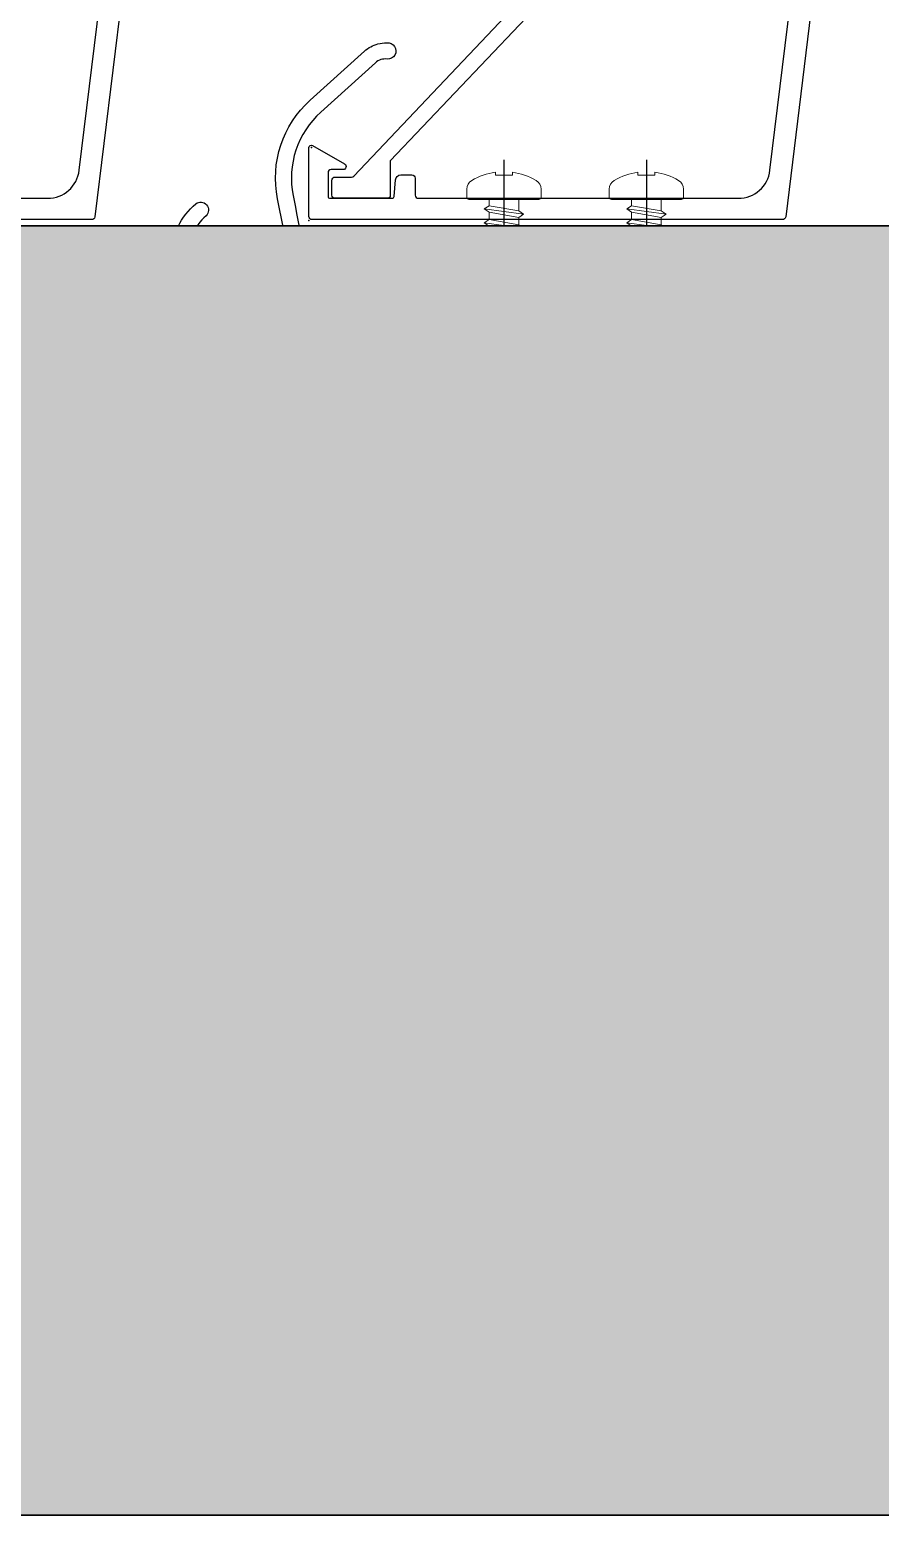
# Model space of a CAD drawing. Header units: millimetres. Extents: x 3774 to 718460, y -768339 to 192544.
# Drawn here: x 347200.4 to 347280.4, y -721553.4 to -721413.6 of the extents above; entities that cross this region are included whole.
import ezdxf

# ---------------------------------------------------------------- set-up
doc = ezdxf.new("R2010")
doc.units = ezdxf.units.MM
doc.set_wipeout_variables(frame=1)
for name, pattern in [('CENTER', [50.800000000000004, 31.75, -6.35, 6.35, -6.35]), ('HIDDEN', [0.375, 0.25, -0.125]), ('XKITLINE00', [0])]:
    doc.linetypes.add(name, pattern=pattern)
for name, color, linetype in [('010 - ASPG_ACCESSORIES_HATCH_', 7, 'Continuous'), ('010 - ASPG_ACCESSORIES_MAIN_COLOR_1', 7, 'Continuous'), ('010 - ASPG_ACCESSORIES_SUB_COLOR_1', 7, 'Continuous'), ('010 - ASPG_ACCESSORIES_SUB_COLOR_2', 7, 'Continuous'), ('010 - ASPG_ACCESSORIES_SYMBOL_', 7, 'Continuous'), ('010 - ASPG_EXTR_DEF_SUB', 7, 'Continuous'), ('010 - ASPG_EXTR_MAIN_COLOR_2', 7, 'Continuous'), ('010 - ASPG_FASTERN_DEF_SUB', 7, 'Continuous'), ('010 - ASPG_FASTERN_MAIN_COLOR_1', 7, 'Continuous'), ('010 - ASPG_FASTERN_SUB_COLOR_2', 7, 'Continuous'), ('010 - ASPG_FASTERN_SUB_COLOR_3', 7, 'Continuous'), ('010 - ASPG_FLASHING_MAIN_COLOR_2', 7, 'Continuous'), ('010 - ASPG_FLASHING_MAIN_COLOR_4', 7, 'Continuous'), ('010 - ASPG_FLASHING_WIPEOUT_', 7, 'Continuous'), ('010 - ASPG_FRAMING_MAIN_COLOR_2', 7, 'Continuous'), ('010 - ASPG_FRAMING_SUB_COLOR_2', 7, 'Continuous'), ('010 - ASPG_FRAMING_WIPEOUT_', 7, 'Continuous'), ('BOLT & SCREW', 7, 'Continuous'), ('Center Line', 7, 'CENTER')]:
    doc.layers.add(name, color=color, linetype=linetype)
for name, color, linetype, lineweight in [('12-GRID', 7, 'CENTER', 13), ('Part', 7, 'Continuous', 0), ('SCREW', 7, 'Continuous', 5)]:
    doc.layers.add(name, color=color, linetype=linetype, lineweight=lineweight)

# ---------------------------------------------------------------- blocks, each defined once
blk = doc.blocks.new('*A2953177')
at = {"layer": 'Part', "color": 7, "linetype": 'XKITLINE00', "lineweight": 0}
blk.add_line((1755.453556, -61.615997), (1743.120007, -61.616001), dxfattribs=at)
blk = doc.blocks.new('W-1-PP19-SE-ENT3_20260407-084553_PP19_ENT3_LOPL')
at = {"color": 7, "lineweight": 0, "xscale": 125, "yscale": 125, "zscale": 125}
blk.add_blockref('*A2953177', (-226234.9999999997, 11475.00000000093), dxfattribs=at)
blk = doc.blocks.new('PZG35-9D5')
at = {"layer": 'Center Line', "color": 7}
blk.add_line((1.4210854715202e-14, 3.733653355866409), (1.4210854715202e-14, -10.53404386090006), dxfattribs=at)
at = {"layer": 'SCREW', "color": 7}
for p, q in [((-1.399999999999963, 2.842170943040401e-14), (-1.399999999999963, -1.090192378864657)), ((1.399999999999991, 0), (1.399999999999991, -0.5901923788647139)), ((-1.850000000000009, -1.399999999999977), (1.850000000000037, -0.8999999999999773)), ((-1.850000000000009, -1.399999999999977), (-1.399999999999963, -1.090192378864685)), ((-1.399999999999963, -1.090192378864685), (1.399999999999991, -0.5901923788646855)), ((-1.399999999999963, -1.709807621135297), (1.399999999999991, -1.209807621135297)), ((1.850000000000037, -0.8999999999999773), (1.399999999999991, -0.5901923788646855)), ((1.850000000000037, -0.8999999999999773), (1.399999999999991, -1.209807621135297)), ((1.399999999999991, -1.209807621135269), (1.399999999999991, -1.890192378864725)), ((-1.850000000000009, -1.399999999999977), (-1.399999999999963, -1.709807621135297)), ((-1.850000000000009, -2.699999999999989), (1.850000000000037, -2.199999999999989)), ((-1.850000000000009, -2.699999999999989), (-1.399999999999963, -2.390192378864697)), ((-1.850000000000009, -2.699999999999989), (-1.399999999999963, -3.009807621135309)), ((-1.399999999999963, -1.709807621135269), (-1.399999999999963, -2.390192378864697)), ((-1.399999999999963, -2.390192378864697), (1.399999999999991, -1.890192378864697)), ((-1.399999999999963, -3.009807621135309), (1.399999999999991, -2.509807621135309)), ((1.850000000000037, -2.199999999999989), (1.399999999999991, -1.890192378864697)), ((1.850000000000037, -2.199999999999989), (1.399999999999991, -2.509807621135309)), ((1.399999999999991, -2.50980762113528), (1.399999999999991, -3.190192378864708)), ((-1.850000000000009, -4), (-1.399999999999963, -3.690192378864708)), ((-1.850000000000009, -4), (-0.9911470940920566, -3.883938796498938)), ((-1.850000000000009, -4), (-1.399999999999963, -4.30980762113532)), ((-1.399999999999963, -3.009807621135309), (-1.399999999999963, -3.690192378864708)), ((-1.399999999999963, -3.690192378864708), (-0.8446989986695002, -3.591031485769975)), ((0.5619885887190463, -3.339837273736322), (1.399999999999991, -3.190192378864708)), ((0.7141825614195483, -3.653488843051434), (1.850000000000037, -3.5)), ((0.7141825614195483, -3.932275020881832), (1.399999999999991, -3.80980762113532)), ((1.850000000000037, -3.5), (1.399999999999991, -3.190192378864708)), ((1.850000000000037, -3.5), (1.399999999999991, -3.80980762113532)), ((1.399999999999991, -3.809807621135349), (1.399999999999991, -4.490192378864691)), ((-1.399999999999963, -4.30980762113532), (-1.184865735341859, -4.271390788160659)), ((-1.399999999999963, -4.309807621135349), (-1.399999999999963, -8.099999999999966)), ((0.7141825614195483, -4.612659778611231), (1.399999999999991, -4.49019237886472)), ((0.7141825614195483, -4.953488843051389), (1.850000000000037, -4.800000000000011)), ((0.7141825614195483, -5.232275020881843), (1.399999999999991, -5.109807621135332)), ((1.850000000000037, -4.800000000000011), (1.399999999999991, -4.49019237886472)), ((1.850000000000037, -4.800000000000011), (1.399999999999991, -5.109807621135332)), ((1.399999999999991, -5.109807621135332), (1.399999999999991, -8.099999999999966)), ((1.4210854715202e-14, -9.5), (-1.399999999999963, -8.099999999999966)), ((1.4210854715202e-14, -9.5), (1.399999999999991, -8.099999999999966))]:
    blk.add_line(p, q, dxfattribs=at)
blk.add_lwpolyline([(1.4210854715202e-14, -9.5), (0.7141825614195483, -5.232275020881843), (0.7141825614195483, -3.600899293750615, 0.4176573264866609), (0.4106596181599826, -3.300919979679151, 0.1081021898226624), (-0.8446989986694433, -3.591031485769975), (-1.399999999999991, -4.701675652739141)], format="xyb", dxfattribs=at)
blk = doc.blocks.new('*U8304')
at = {"layer": 'SCREW', "color": 7}
blk.add_lwpolyline([(3.026373332565058, 1.780836269555209, 0.09905967801670053), (0.7999999999999687, 2.546427498927414), (0.7999999999999687, 2.274284095813357), (-0.800000000000054, 2.274284095813357), (-0.800000000000054, 2.546427498927414, 0.09905967801670058), (-3.026373332565143, 1.780836269555209, 0.2665876613401604), (-3.500000000000043, 0.9556546004010897), (-3.500000000000043, 0.1999999999999886, 0.4142135623730938), (-3.300000000000054, 0), (3.299999999999997, 0, 0.4142135623731049), (3.499999999999986, 0.1999999999999886), (3.499999999999957, 0.9556546004010897, 0.2665876613401604)], format="xyb", close=True, dxfattribs=at)
blk.add_blockref('PZG35-9D5', (-1.4210854715202e-14, 0), dxfattribs=at)
blk = doc.blocks.new('*U8306')
at = {"color": 7}
blk.add_point((0, 0), dxfattribs=at)
at = {"layer": '010 - ASPG_ACCESSORIES_MAIN_COLOR_1', "color": 7}
blk.add_lwpolyline([(-39.69999999902211, -0.5999999995172398, 0.4142135623731156), (-39.99999999883585, -0.8999999995638059), (-39.99999999883585, -7.366962144914214, 0.5773502691897371), (-39.65044321701862, -7.568778847059366), (-36.64260295056738, -5.832201459393036, 0.7673269879794871), (-36.78520590183325, -5.299999999645297), (-37.89999999874271, -5.299999999645297, -0.4142135623735732), (-38.19999999902211, -4.999999999656938), (-38.19999999902211, -2.799999999587089, -0.4142135623730951), (-37.99999999883585, -2.59999999951724), (-32.18326623388566, -2.59999999951724, -0.3888787318530097), (-31.98402729420923, -2.782568851142787), (-31.8474567013327, -4.343577870872468, 0.3888787318530089), (-31.34935935237445, -4.799999999528882), (-30.29999999911524, -4.799999999528882, 0.4142135623732408), (-29.99999999883585, -4.499999999540523), (-29.99999999883585, -2.899999999505599, -0.4142135623731785), (-29.69999999902211, -2.59999999951724), (0.4107479506637901, -2.59999999951724, -0.3789692262628873), (3.38851808081381, -5.235465979035143), (7.952927200356498, -42.5207682372482, 0.4465929586642906), (11.6177961837966, -45.07649022702281, -0.4898018444424612), (16.07846395508386, -48.68238816667036), (16.06490363762714, -49.36225294566866, -0.1824796859550777), (15.80227640201338, -50.01801436272836, -0.2679491924113072), (15.32539491611533, -50.16829426406803, 1.122114645179816), (15.09990952932276, -52.3421093734276, 0.4050039718497206), (18.0645059288945, -49.40213623346681), (18.07806624681689, -48.72227145435209, 0.4898054953707174), (11.15966573380865, -43.12966807454978, -0.4465970485362636), (9.938031048281118, -42.27776159492242), (4.866356541635469, -0.8481197821154633, 0.3641755342157969), (4.570876519894227, -0.5999999995172398)], format="xyb", close=True, dxfattribs=at)
at = {"layer": '010 - ASPG_EXTR_DEF_SUB', "color": 7}
for p in [(-39.99999999883585, -0.4999999995172402), (43.44495566345738, -76.89999999944341), (43.44495566345738, -77.49999999954052)]:
    blk.add_point(p, dxfattribs=at)
at = {"layer": '010 - ASPG_EXTR_MAIN_COLOR_2', "color": 7}
blk.add_lwpolyline([(11.37409105408005, -48.15170148877115), (11.47245816211216, -47.43577758665815), (12.17779493960552, -47.55667202338264), (12.29266474000178, -46.78670596401826, -0.5355375090189683), (14.1918134491425, -49.16870282323253, 0.9915718169393263), (15.66379558271728, -49.57599316951273, 1.157025413028558), (8.792231505503878, -48.77291728999153, -0.6885576205791355), (8.274611146422103, -48.98797988444021), (-17.14292736421339, -22.16859813180672), (-32.34153279638849, -6.131750148785431), (-32.34153279638849, -2.899999981694054, 0.4143115081626392), (-32.64163311407901, -2.59999999951724), (-37.54163311352022, -2.59999999951724, 0.4141156188887998), (-37.84153278893791, -2.899999981635847), (-37.84153278893791, -4.299999988411218, 0.4142135623731781), (-37.54153279098682, -4.599999986478724), (-35.98884801496752, -4.599999986478724, -0.205894629290155), (-35.77110154624097, -4.693635078269653), (33.22969053988345, -77.49999999954052), (43.14495566324331, -77.49999999954052, 0.6681786376628355), (43.35708769806661, -76.98786796536915), (40.5215537941549, -74.1523340573247, 0.6681786381757795), (40.00942175951786, -74.36446609156592), (40.00942175951786, -75.99999999802712), (33.87471885257401, -75.99999999802712), (11.86384030175395, -52.7751643466243, -0.5583539238224016), (12.08261241135187, -51.95244935475676, 0.7662751832817146), (12.03674733010121, -50.39291741001107, -0.4385828234445206), (10.70630855322815, -48.05207626283555)], format="xyb", close=True, dxfattribs=at)
at = {"layer": 'SCREW', "color": 7, "rotation": 180}
for p in [(-21.64901723782532, -2.499999999924694), (-8.237076249206439, -2.499999999924694)]:
    blk.add_blockref('*U8304', p, dxfattribs=at)
blk = doc.blocks.new('*U5818')
at = {"color": 7}
blk.add_wipeout([(1724.9999999999995, 4.000000002286924), (60.00000000297587, 4), (60.00000000297587, 69.30000000000018), (1724.9999999999995, 69.30000000228665)], dxfattribs=at).dxf.layer = '010 - ASPG_FRAMING_WIPEOUT_'
at = {"layer": '010 - ASPG_FRAMING_MAIN_COLOR_2', "color": 7}
blk.add_lwpolyline([(1695.000000001164, 69.3000000022867), (90.00000000181171, 69.3), (90.00000000181171, 6), (1695.000000001164, 6.000000002286697)], close=True, dxfattribs=at)
at = {"layer": '010 - ASPG_FRAMING_SUB_COLOR_2', "color": 7}
for points in [[(1725, 4.000000002286697), (60.00000000297587, 4), (60.00000000297587, 69.3), (1725, 69.3000000022867)], [(60.00000000297587, 2.000000000715772), (60.00000000297587, 4), (1725, 4.000000002286697), (1725, 2.000000003002469)]]:
    blk.add_lwpolyline(points, close=True, dxfattribs=at)
at = {"color": 7, "xscale": -1, "rotation": 180}
for p in [(1585.000000001812, 69.3), (1650.000000001812, 69.3)]:
    blk.add_blockref('*U8306', p, dxfattribs=at)
blk = doc.blocks.new('W-1-PP19-SE-ENT3_20260407-085125_PP19_ENT3_ASPG_PL')
at = {"color": 7}
blk.add_blockref('*U5818', (-8630, 3821), dxfattribs=at)
blk = doc.blocks.new('*U8303')
at = {"layer": '12-GRID', "color": 7, "linetype": 'CENTER'}
for p, q in [((5.684341886080801e-14, -6.200000000000029), (5.684341886080801e-14, 2.200000000000029)), ((-4.199999999999973, -2), (4.200000000000085, -2))]:
    blk.add_line(p, q, dxfattribs=at)
at = {"layer": 'BOLT & SCREW', "color": 7}
for p, q in [((-0.2288719817826677, -1.446462371730204), (-0.4418749999998197, -0.2325000000002947)), ((-0.2288719817826677, -1.542256036434869), (-0.4418749999998197, -1.116250000000048)), ((0.2288719817822642, -1.446462371730562), (0.4418749999996946, -0.2324999999999764)), ((0.2288719817822642, -1.542256036434869), (0.4418749999996946, -1.116250000000048)), ((-0.553537628269381, -1.771128018217196), (-1.767499999999847, -1.558125000000442)), ((-0.553537628269381, -2.228871981782805), (-1.767500000000483, -2.441875000000354)), ((-0.4577439635652332, -1.771128018217196), (-0.8837500000000146, -1.558125000000442)), ((-0.4577439635652332, -2.228871981782805), (-0.8837500000000146, -2.441875000000354)), ((-0.2288719817826677, -2.457743963565131), (-0.4418749999998197, -2.883750000000271)), ((-0.2288719817821107, -2.553537628269438), (-0.4418749999998197, -3.767500000000023)), ((0.4418749999996946, -2.883750000000271), (0.2288719817829008, -2.457743963565131)), ((0.2288719817829008, -2.553537628269438), (0.4418749999999732, -3.767500000000023)), ((0.4577439635647103, -1.771128018217196), (0.8837499999994917, -1.558125000000442)), ((0.4577439635647103, -2.228871981782805), (0.8837500000001283, -2.441874999999877)), ((0.5535376282692559, -1.771128018217196), (1.767500000000001, -1.558125000000124)), ((0.5535376282692559, -2.228871981782805), (1.767500000000001, -2.441874999999877))]:
    blk.add_line(p, q, dxfattribs=at)
for points in [[(-1.767500000000006, -1.558125000000442), (-0.8837500000001342, -1.558125000000442, 0.4142135623730394), (-0.4418749999998197, -1.116250000000048), (-0.4418749999998197, -0.2325000000002947), (0.4418749999996946, -0.2324999999999764), (0.4418749999996946, -1.116250000000048, 0.4142135623731505), (0.8837500000000089, -1.558125000000442), (1.76750000000012, -1.558125000000124), (1.76750000000012, -2.441874999999877), (0.8837500000000089, -2.441874999999877, 0.414213562373095), (0.4418749999996946, -2.883750000000271), (0.4418749999999732, -3.767500000000023), (-0.4418749999998197, -3.767500000000023), (-0.4418749999998197, -2.883750000000271, 0.4142135623730397), (-0.8837500000001342, -2.441875000000354), (-1.767500000000483, -2.441875000000354)], [(0.2288719817829008, -2.457743963565131, -0.414213562373095), (0.4577439635645909, -2.228871981782805), (0.5535376282692559, -2.228871981782805), (0.5535376282692559, -1.771128018217196), (0.4577439635645909, -1.771128018217196, -0.4142135623730951), (0.228871981782105, -1.542256036434869), (0.228871981782105, -1.446462371730562), (-0.2288719817826677, -1.446462371730204), (-0.2288719817826677, -1.542256036434869, -0.4142135623730951), (-0.4577439635649944, -1.771128018217196), (-0.553537628269381, -1.771128018217196), (-0.553537628269381, -2.228871981782805), (-0.4577439635649944, -2.228871981782805, -0.4142135623730951), (-0.2288719817826677, -2.457743963565131), (-0.2288719817822698, -2.553537628269438), (0.2288719817829008, -2.553537628269438)]]:
    blk.add_lwpolyline(points, format="xyb", close=True, dxfattribs=at)
blk.add_circle((5.684341886080801e-14, -2), 3.5, dxfattribs=at)
blk = doc.blocks.new('*U7007')
at = {"layer": '010 - ASPG_EXTR_DEF_SUB', "color": 7}
blk.add_point((1495, -2.879545490941382e-10), dxfattribs=at)
at = {"layer": '010 - ASPG_EXTR_MAIN_COLOR_2', "color": 7}
for points in [[(1462.467904121149, 68.56714037114685), (1470.861192987766, 68.56714037120506, -0.6073848710044985), (1471.352110221051, 67.62217621297273, -0.04582868044492008), (1452.783822288737, 45.76076047339407, -0.5604921351226578)], [(1440.561955856625, 33.06505110436515, 0.07704788012868193), (1473.74152756203, 68.43644483802305, -0.2476739044870795), (1473.989188615698, 68.56714037114685), (1475.984089381993, 68.56714037114685, -0.04413111325910057), (1476.472824816126, 68.50458020206239, -0.1258462906385483), (1478.963676901069, 67.20642238175893, -0.09885145914925667), (1479.817340067122, 66.03380806512828, -0.2058282691334744), (1479.793666421436, 61.20460651094723, -0.1151163694662807), (1476.368324128445, 57.18072180550476, 0.822373071447778), (1477.455046290532, 56.10392398609943, 0.109184526549196), (1481.148600934073, 60.55948756863759, 0.2083234795678962), (1481.189426846337, 66.64026457480318, 0.1005277992320483), (1479.972309139092, 68.31671042154008, 0.1451157280627245), (1476.292309131008, 70.06714037120506), (1460.758774927817, 70.06714037120506, 0.4336592857269459)]]:
    blk.add_lwpolyline(points, format="xyb", dxfattribs=at)
blk.add_lwpolyline([(1525.758774927817, 70.06714037119254, 0.4336592857269459), (1525.459426756948, 69.7473749348459), (1525.841377865057, 63.96271307475708, 0.0820690263538202), (1525.86365129333, 63.86745857005316, 0.7206537881255028), (1527.329086504877, 63.97254170012037, 0.07922428198988747), (1527.337783531286, 64.0666167049816), (1527.068773226347, 68.14078645606368, -0.4336592857264138), (1527.467904121149, 68.56714037113433), (1535.861192987766, 68.56714037119254, -0.6073848710044985), (1536.352110221051, 67.62217621296021, -0.04582868044492008), (1517.783822288737, 45.76076047338155, -0.5604921351226578), (1517.287505356129, 45.88571992103552, 0.3178599151680848), (1514.211911419872, 48.23749049497145, 0.9532878111822051), (1514.082072678953, 46.71593409538345, -2.423003988231831), (1512.258069522213, 44.89173717517714, 0.9523147976297285), (1510.736344682053, 44.76348824816831, 0.3008214087947553), (1512.889874737244, 41.7552902541387, -0.5604921351218277), (1512.983518406749, 41.25212405476795, -0.01942473842078824), (1503.623925091699, 33.46052617027034, -0.5525007933269362), (1503.147498584818, 33.63667257957003, 0.3444609008774969), (1499.989498805255, 36.29767865967314, 0.9520149233436535), (1499.86157765612, 34.77593409538112, -2.42318646531747), (1498.037574998569, 32.95193143748055, 0.9520149233867892), (1496.515830433927, 32.82401028863696, 0.2853998218446234), (1498.493024077732, 29.8885144824775, -0.5533776808031501), (1498.562908510212, 29.38496566226549, 0.03067395406819984), (1483.463012880646, 15.05729964527144, 0.4171002255848137), (1484.114368729759, 5.272964204897463, 0.9355530918984264), (1485.096664154902, 6.406584819432638, -0.4344100119147308), (1484.803354519885, 14.29476617457421, -0.01499848524836865), (1491.920564806089, 21.45455419161898, -0.7383485292466446), (1494.917139344383, 19.76412730285973, 0.004917316774645771), (1491.806699985173, 4.803864106131542, 0.2636109069979271), (1494.880209933501, -4.460317215297081), (1499.995733695105, -9.08423626515706, 0.1258843890439943), (1501.267761250492, -9.75378296448308, 0.04427494949630078), (1502.089544059709, -9.866966023281392, 1.107654826573523), (1502.125459210947, -8.331805701830135, -0.2155958426847688), (1501.023226659279, -7.991025417166938), (1495.886052070651, -3.347536196521659, -0.2636109069978752), (1493.278225447517, 4.512981288312758, -0.004854851929905817), (1496.34138361644, 19.25507699972094, 0.2339601468136614), (1495.815442486666, 21.9548734379381, -0.2408104543272742), (1495.710313410033, 24.90310810657992, -0.1041570884704408), (1495.784604869317, 25.00194829789997), (1497.99301963998, 26.93374890834401, -0.2290212912668875), (1500.700679264031, 26.88725556998124, -0.3817208427142056), (1505.273619593587, 9.06909841730102, 0.9773819303748196), (1506.620311295614, 8.40776073612814, 0.3611050424324235), (1502.408162182663, 27.50327562529436, -0.4961260631527202), (1502.442922529299, 30.68812541716342, 0.003188108562510474), (1504.055809630081, 31.90200527391006, -0.00282652430436861), (1505.561955856625, 33.06505110435263, 0.07704788012868193), (1538.74152756203, 68.43644483801053, -0.2476739044870795), (1538.989188615698, 68.56714037113433), (1540.984089381993, 68.56714037113433, -0.04413111325910057), (1541.472824816126, 68.50458020204987, -0.1258462906385483), (1543.963676901069, 67.2064223817464, -0.09885145914925667), (1544.817340067122, 66.03380806511576, -0.2058282691334744), (1544.793666421436, 61.20460651093471, -0.1151163694662807), (1541.368324128445, 57.18072180549224, 0.822373071447778), (1542.455046290532, 56.10392398608691, 0.109184526549196), (1546.148600934073, 60.55948756862507, 0.2083234795678962), (1546.189426846337, 66.64026457479066, 0.1005277992320483), (1544.972309139092, 68.31671042152756, 0.1451157280627245), (1541.292309131008, 70.06714037119254)], format="xyb", close=True, dxfattribs=at)
at = {"color": 7, "rotation": 179.999999999989}
for p in [(1514.086863745004, 42.88714037114131), (1499.866368722636, 30.94714037113899)]:
    blk.add_blockref('*U8303', p, dxfattribs=at)
blk = doc.blocks.new('*U7318')
at = {"layer": '010 - ASPG_ACCESSORIES_SUB_COLOR_2', "color": 7}
for p, q in [((-2.084999999999127, -1.547816335794778), (-2.084999999999127, 0)), ((2.084999999999013, -1.047816335789321), (2.084999999999127, 0)), ((-2.084999999999127, -1.547816335789321), (2.084999999999127, -1.047816335789321)), ((2.729999999999563, -1.399999999995998), (2.084999999999127, -1.047816335789321)), ((-2.729999999999563, -1.899999999995998), (2.729999999999563, -1.399999999995998)), ((-2.729999999999563, -1.899999999995998), (-2.084999999999127, -1.547816335789321)), ((-2.729999999999563, -1.899999999995998), (-2.084999999999127, -2.252183664200857)), ((-2.084999999999127, -2.252183664200857), (2.084999999999127, -1.752183664200857)), ((-2.084999999999013, -3.347816335790412), (-2.084999999999127, -2.252183664206314)), ((2.729999999999563, -1.399999999995998), (2.084999999999127, -1.752183664200857)), ((2.084999999999013, -2.847816335790412), (2.0849999999989, -1.752183664201084)), ((-2.729999999999563, -3.69999999999709), (2.729999999999563, -3.19999999999709)), ((-2.729999999999563, -3.69999999999709), (-2.084999999999127, -3.347816335790412)), ((-2.729999999999563, -3.69999999999709), (-2.084999999999127, -4.052183664201948)), ((-2.084999999999127, -3.347816335790412), (2.084999999999127, -2.847816335790412)), ((-2.084999999999127, -4.052183664201948), (2.084999999999127, -3.552183664201948)), ((-2.0849999999989, -5.147816335791504), (-2.084999999999013, -4.052183664201948)), ((2.729999999999563, -3.19999999999709), (2.084999999999127, -2.847816335790412)), ((2.729999999999563, -3.19999999999709), (2.084999999999127, -3.552183664201948)), ((2.084999999999241, -4.647816335791504), (2.084999999999241, -3.552183664201948)), ((-2.729999999999563, -5.499999999998181), (2.729999999999563, -4.999999999998181)), ((-2.729999999999563, -5.499999999998181), (2.729999999999563, -4.999999999998181)), ((-2.729999999999563, -5.499999999998181), (-2.084999999999127, -5.147816335791504)), ((-2.729999999999563, -5.499999999998181), (-2.084999999999127, -5.147816335791504)), ((-2.729999999999563, -5.499999999998181), (-2.084999999999127, -5.852183664203039)), ((-2.729999999999563, -5.499999999998181), (-2.084999999999127, -5.852183664203039)), ((-2.084999999999127, -5.147816335791504), (2.084999999999127, -4.647816335791504)), ((-2.084999999999127, -5.147816335791504), (2.084999999999127, -4.647816335791504)), ((-2.084999999999127, -5.852183664203039), (2.084999999999127, -5.352183664203039)), ((-2.084999999999127, -5.852183664203039), (2.084999999999127, -5.352183664203039)), ((2.729999999999563, -4.999999999998181), (2.084999999999127, -4.647816335791504)), ((2.729999999999563, -4.999999999998181), (2.084999999999127, -4.647816335791504)), ((2.729999999999563, -4.999999999998181), (2.084999999999127, -5.352183664203039)), ((2.729999999999563, -4.999999999998181), (2.084999999999127, -5.352183664203039)), ((2.084999999999127, -6.447816335792595), (2.084999999999127, -5.352183664203039)), ((2.084999999999127, -6.447816335792595), (2.084999999999241, -5.352183664203039)), ((-2.729999999999563, -7.299999999999272), (2.729999999999563, -6.799999999999272)), ((-2.729999999999563, -7.299999999999272), (-2.084999999999127, -6.947816335792595)), ((-2.084999999999127, -6.947816335792595), (-2.0849999999989, -5.852183664203039)), ((-2.084999999999127, -6.947816335792595), (-2.084999999999127, -5.852183664203039)), ((-2.084999999999127, -6.947816335792595), (2.084999999999127, -6.447816335792595)), ((2.729999999999563, -6.799999999999272), (2.084999999999127, -6.447816335792595)), ((2.729999999999563, -6.799999999999272), (2.084999999999127, -7.152183664204131)), ((-2.729999999999563, -7.299999999999272), (-2.084999999999127, -7.652183664204131)), ((-2.084999999999127, -7.652183664204131), (2.084999999999127, -7.152183664204131)), ((-2.084999999999127, -8.747816335793686), (-2.084999999999127, -7.652183664204131)), ((0.4333070988686814, -8.43729858455481), (2.084999999999127, -8.247816335793686)), ((2.084999999999127, -8.247816335793686), (2.084999999999127, -7.152183664204131)), ((2.729999999999563, -8.599999999998545), (2.084999999999127, -8.247816335793686)), ((-2.729999999999563, -9.099999999998545), (-2.084999999999127, -8.747816335793686)), ((-2.729999999999563, -9.099999999998545), (-1.568355612604137, -8.982641209644498)), ((-2.729999999999563, -9.099999999998545), (-2.084999999999127, -9.452183664205222)), ((-2.084999999999127, -8.747816335793686), (-1.064489079482883, -8.605286877620529)), ((-2.084999999999127, -9.452183664205222), (-1.629698446698967, -9.388594061787444)), ((-2.084999999999127, -10.54781633579296), (-2.084999999999127, -9.452183664205222)), ((0.7141825614198751, -8.775605983184505), (2.729999999999563, -8.599999999998545)), ((0.7141825614198751, -9.102437496409038), (2.084999999999127, -8.952183664205222)), ((2.729999999999563, -8.599999999998545), (2.084999999999127, -8.952183664205222)), ((2.084999999999127, -10.04781633579296), (2.084999999999127, -8.952183664205222)), ((-2.729999999999563, -10.89999999999964), (-2.084999999999127, -10.54781633579296)), ((-2.729999999999563, -10.89999999999964), (-1.844567201240352, -10.81054635710279)), ((-2.729999999999563, -10.89999999999964), (-2.084999999999127, -11.25218366420449)), ((-2.084999999999127, -10.54781633579296), (-1.798826981090315, -10.50784803706301)), ((0.7141825614198751, -10.20507654483481), (2.084999999999127, -10.04781633579296)), ((0.7141825614198751, -10.57560598318378), (2.729999999999563, -10.39999999999964)), ((0.7141825614198751, -10.90243749640831), (2.084999999999127, -10.75218366420449)), ((2.729999999999563, -10.39999999999964), (2.084999999999127, -10.04781633579296)), ((2.729999999999563, -10.39999999999964), (2.084999999999127, -10.75218366420449)), ((2.084999999999127, -10.75218366420449), (2.084999999999127, -15.59999999999854)), ((-2.084999999999127, -11.25218366420449), (-1.907557413303948, -11.22740118002912)), ((-2.084999999999127, -12.40167565273805), (-2.084999999999127, -11.25218366420449)), ((-2.084999999999127, -12.40167565273805), (-2.084999999999127, -15.59999999999854)), ((0, -17.19999999999891), (-2.084999999999127, -15.59999999999854)), ((0, -17.19999999999891), (2.084999999999127, -15.59999999999854))]:
    blk.add_line(p, q, dxfattribs=at)
blk.add_lwpolyline([(0, -17.19999999999891), (0.7141825614198751, -11.45704931750151), (0.7141825614198751, -8.736688384093213, 0.4176573264866609), (0.4106596181591158, -8.436709070021607, 0.07099332720072511), (-1.529698998669119, -8.726820576112004), (-2.084999999999127, -12.40167565273805)], format="xyb", dxfattribs=at)
at = {"layer": '010 - ASPG_ACCESSORIES_SYMBOL_', "color": 7, "linetype": 'CENTER'}
blk.add_line((0, 6.142561988594025), (0, -18.19999999999891), dxfattribs=at)
at = {"layer": '010 - ASPG_FASTERN_MAIN_COLOR_1', "color": 7}
for p, q in [((-4.170000000000073, 5.049999999999272), (-4.170000000000073, 1.200000000000728)), ((3.127500000000509, 5.450000000000728), (-3.127500000000509, 5.450000000000728)), ((-2.084999999999127, 5.049999999999272), (-2.084999999999127, 1.200000000000728)), ((2.084999999999127, 5.049999999999272), (2.084999999999127, 1.200000000000728)), ((4.170000000000073, 5.049999999999272), (4.170000000000073, 1.200000000000728)), ((-5.5, 0.5499999999992724), (-5.5, 0)), ((5.5, 0), (-5.5, 0)), ((-5.200000000000728, 0.8500000000003638), (-4.170000000000073, 1.200000000000728)), ((5.200000000000728, 0.8500000000003638), (-5.200000000000728, 0.8500000000003638)), ((4.170000000000073, 1.200000000000728), (-4.170000000000073, 1.200000000000728)), ((-2.57630675031578, 0.8500000000003638), (-2.084999999999127, 1.200000000000728)), ((2.44630675031658, 0.8500000000003638), (2.084999999999127, 1.200000000000728)), ((5.200000000000728, 0.8500000000003638), (4.170000000000073, 1.200000000000728)), ((5.5, 0.5499999999992724), (5.5, 0))]:
    blk.add_line(p, q, dxfattribs=at)
for centre, radius, start, end in [((-3.127500000000509, 3.891492187500262), 1.55850781249987, 48.01707852331997, 131.98292147668), ((0, -0.1840312499989523), 5.634031249999114, 68.2799117114248, 111.7200882885752), ((3.127500000000509, 3.891492187500262), 1.558507812499965, 48.01707852331997, 131.98292147668), ((-5.200000000000728, 0.5499999999992724), 0.3, 90, 180), ((5.200000000000728, 0.5499999999992724), 0.3, 0, 90)]:
    blk.add_arc(centre, radius, start, end, dxfattribs=at)
blk = doc.blocks.new('G$C7D677D58')
at = {"layer": '010 - ASPG_FASTERN_MAIN_COLOR_1'}
h = blk.add_hatch(dxfattribs=at)
h.set_pattern_fill('ANSI35', scale=0.02, angle=280.6768409131589, style=0)
h.set_pattern_definition([(145.6768409131589, (67.45353497568851, -13.09426057516771), (0.00281929956869494, 0.00412935224241727), []), (145.6768409131589, (67.45006064978782, -13.09491560150343), (0.00281929956869494, 0.00412935224241727), [0.006249999999999968, -0.001249999999999992, 0, -0.001249999999999992])])
h.paths.add_polyline_path([(0.02989179726182556, 0.01545000000078289), (0.02447319464567954, 0.01545000000078289), (0.02447319464567954, 0.0005500000004303729), (0.02989179726182556, 0.0005500000004303729)])
at = {"layer": '010 - ASPG_FASTERN_DEF_SUB', "color": 7, "ltscale": 0.1}
blk.add_line((0.03829179726176335, 0.007999999999924512), (0, 0.007999999999924512, -2.806346833239134e-06), dxfattribs=at)
at = {"layer": '010 - ASPG_FASTERN_MAIN_COLOR_1', "color": 7}
for p, q in [((0.01327319464712673, 0, -2.806346833239134e-06), (0.01327319464712673, 0.01599999999996271, -2.806346833239134e-06)), ((0.01327319464712673, 0.01599999999996271, -2.806346833239134e-06), (0.01447319464705288, 0.01599999999996271, -2.806346833239134e-06)), ((0.01447319464705288, 0.01599999999996271, -2.806346833239134e-06), (0.01447319464705288, 0, -2.806346833239134e-06)), ((0.02989179726182556, 0), (0.02989179726182556, 0.01599999999996271)), ((0.02989179726182556, 0.01599999999996271), (0.03109179726175171, 0.01599999999996271)), ((0.03109179726175171, 0.01599999999996271), (0.03109179726175171, 0)), ((0.01247319464710017, 0.01492820323028354, -2.806346833239134e-06), (0.007673194646940829, 0.01492820323028354, -2.806346833239134e-06)), ((0.03109179726175171, 0.001071796769679167), (0.03109179726175171, 0.01492820323028354)), ((0.03589179726191105, 0.01492820323028354), (0.03109179726175171, 0.01492820323028354)), ((0.006873194647141645, 0.002803847577297347, -2.806346833239134e-06), (0.006873194647141645, 0.01319615242266536, -2.806346833239134e-06)), ((0.01327319464712673, 0.002803847577297347, -2.806346833239134e-06), (0.01327319464712673, 0.01319615242266536, -2.806346833239134e-06)), ((0.03669179726193761, 0.002803847577297347), (0.03669179726193761, 0.01319615242266536)), ((0.002400000000079672, 0.01199999999994361, -2.806346833239134e-06), (0.001600000000053114, 0.01119999999991705, -2.806346833239134e-06)), ((0.001600000000053114, 0.00479999999993197, -2.806346833239134e-06), (0.001600000000053114, 0.01119999999991705, -2.806346833239134e-06)), ((0.006873194647141645, 0.01119999999991705, -2.806346833239134e-06), (0.001600000000053114, 0.01119999999991705, -2.806346833239134e-06)), ((0.006873194647141645, 0.01199999999994361, -2.806346833239134e-06), (0.002400000000079672, 0.01199999999994361, -2.806346833239134e-06)), ((0.01247319464710017, 0.01146410161504718, -2.806346833239134e-06), (0.007673194646940829, 0.01146410161504718, -2.806346833239134e-06)), ((0.03589179726191105, 0.01146410161504718), (0.03109179726175171, 0.01146410161504718)), ((0.006873194647141645, 0.00479999999993197, -2.806346833239134e-06), (0.001600000000053114, 0.00479999999993197, -2.806346833239134e-06)), ((0.002400000000079672, 0.003999999999905413, -2.806346833239134e-06), (0.001600000000053114, 0.00479999999993197, -2.806346833239134e-06)), ((0.01247319464710017, 0.00453589838480184, -2.806346833239134e-06), (0.007673194646940829, 0.00453589838480184, -2.806346833239134e-06)), ((0.03589179726191105, 0.00453589838480184), (0.03109179726175171, 0.00453589838480184)), ((0.006873194647141645, 0.003999999999905413, -2.806346833239134e-06), (0.002400000000079672, 0.003999999999905413, -2.806346833239134e-06)), ((0.01247319464710017, 0.001071796769679167, -2.806346833239134e-06), (0.007673194646940829, 0.001071796769679167, -2.806346833239134e-06)), ((0.01447319464705288, 0, -2.806346833239134e-06), (0.01327319464712673, 0, -2.806346833239134e-06)), ((0.03109179726175171, 0), (0.02989179726182556, 0)), ((0.03589179726191105, 0.001071796769679167), (0.03109179726175171, 0.001071796769679167))]:
    blk.add_line(p, q, dxfattribs=at)
blk.add_lwpolyline([(0.02989179726182556, 0.01545000000078289), (0.02447319464567954, 0.01545000000078289), (0.02447319464567954, 0.0005500000004303729), (0.02989179726182556, 0.0005500000004303729)], close=True, dxfattribs=at)
at = {"layer": '010 - ASPG_FASTERN_MAIN_COLOR_1', "color": 7, "elevation": -2.806346833239134e-06}
for points in [[(0.007673194646940829, 0.01492820323028354, 0.4618802153516978), (0.007673194646940829, 0.01146410161504718, 0.2309401076757868), (0.007673194646940829, 0.00453589838480184, 0.461880215351701), (0.007673194646940829, 0.001071796769679167)], [(0.01247319464710017, 0.01492820323028354, -0.4618802153516978), (0.01247319464710017, 0.01146410161504718, -0.2309401076757868), (0.01247319464710017, 0.00453589838480184, -0.461880215351701), (0.01247319464710017, 0.001071796769679167)], [(0.03589179726191105, 0.01492820323028354, -0.4618802153516978), (0.03589179726191105, 0.01146410161504718, -0.2309401076757868), (0.03589179726191105, 0.00453589838480184, -0.4618802153517009), (0.03589179726191105, 0.001071796769679167)]]:
    blk.add_lwpolyline(points, format="xyb", dxfattribs=at)
at = {"layer": '010 - ASPG_FASTERN_SUB_COLOR_2', "color": 7, "linetype": 'HIDDEN'}
for p, q in [((0.02989179726182556, 0.01199999999994361), (0.01447319464705288, 0.01199999999994361, -2.806346833239134e-06)), ((0.02989179726182556, 0.01119999999991705), (0.01447319464705288, 0.01119999999991705, -2.806346833239134e-06)), ((0.02989179726182556, 0.00479999999993197), (0.01447319464705288, 0.00479999999993197, -2.806346833239134e-06)), ((0.02989179726182556, 0.003999999999905413), (0.01447319464705288, 0.003999999999905413, -2.806346833239134e-06))]:
    blk.add_line(p, q, dxfattribs=at)
blk = doc.blocks.new('G$CF155826C')
at = {"layer": '010 - ASPG_FASTERN_DEF_SUB', "color": 7, "ltscale": 0.1}
blk.add_line((0, 0.007999999999924512), (0.03829179726176335, 0.007999999999924512, -2.806346833239134e-06), dxfattribs=at)
at = {"layer": '010 - ASPG_FASTERN_MAIN_COLOR_1', "color": 7}
for p, q in [((0.007200000000011642, 0.01599999999996271), (0.007200000000011642, 0)), ((0.00839999999993779, 0.01599999999996271), (0.007200000000011642, 0.01599999999996271)), ((0.00839999999993779, 0), (0.00839999999993779, 0.01599999999996271)), ((0.02381860261471047, 0.01599999999996271, -2.806346833239134e-06), (0.02381860261471047, 0, -2.806346833239134e-06)), ((0.02501860261463662, 0.01599999999996271, -2.806346833239134e-06), (0.02381860261471047, 0.01599999999996271, -2.806346833239134e-06)), ((0.02501860261463662, 0, -2.806346833239134e-06), (0.02501860261463662, 0.01599999999996271, -2.806346833239134e-06)), ((0.002399999999852298, 0.01492820323028354), (0.007200000000011642, 0.01492820323028354)), ((0.007200000000011642, 0.001071796769679167), (0.007200000000011642, 0.01492820323028354)), ((0.02581860261466318, 0.01492820323028354, -2.806346833239134e-06), (0.03061860261482252, 0.01492820323028354, -2.806346833239134e-06)), ((0.001599999999825741, 0.002803847577297347), (0.001599999999825741, 0.01319615242266536)), ((0.02501860261463662, 0.002803847577297347, -2.806346833239134e-06), (0.02501860261463662, 0.01319615242266536, -2.806346833239134e-06)), ((0.0314186026146217, 0.002803847577297347, -2.806346833239134e-06), (0.0314186026146217, 0.01319615242266536, -2.806346833239134e-06)), ((0.002399999999852298, 0.01146410161504718), (0.007200000000011642, 0.01146410161504718)), ((0.02581860261466318, 0.01146410161504718, -2.806346833239134e-06), (0.03061860261482252, 0.01146410161504718, -2.806346833239134e-06)), ((0.0314186026146217, 0.01199999999994361, -2.806346833239134e-06), (0.03589179726168368, 0.01199999999994361, -2.806346833239134e-06)), ((0.0314186026146217, 0.01119999999991705, -2.806346833239134e-06), (0.03669179726171024, 0.01119999999991705, -2.806346833239134e-06)), ((0.03589179726168368, 0.01199999999994361, -2.806346833239134e-06), (0.03669179726171024, 0.01119999999991705, -2.806346833239134e-06)), ((0.03669179726171024, 0.00479999999993197, -2.806346833239134e-06), (0.03669179726171024, 0.01119999999991705, -2.806346833239134e-06)), ((0.002399999999852298, 0.00453589838480184), (0.007200000000011642, 0.00453589838480184)), ((0.02581860261466318, 0.00453589838480184, -2.806346833239134e-06), (0.03061860261482252, 0.00453589838480184, -2.806346833239134e-06)), ((0.0314186026146217, 0.00479999999993197, -2.806346833239134e-06), (0.03669179726171024, 0.00479999999993197, -2.806346833239134e-06)), ((0.03589179726168368, 0.003999999999905413, -2.806346833239134e-06), (0.03669179726171024, 0.00479999999993197, -2.806346833239134e-06)), ((0.0314186026146217, 0.003999999999905413, -2.806346833239134e-06), (0.03589179726168368, 0.003999999999905413, -2.806346833239134e-06)), ((0.002399999999852298, 0.001071796769679167), (0.007200000000011642, 0.001071796769679167)), ((0.007200000000011642, 0), (0.00839999999993779, 0)), ((0.02381860261471047, 0, -2.806346833239134e-06), (0.02501860261463662, 0, -2.806346833239134e-06)), ((0.02581860261466318, 0.001071796769679167, -2.806346833239134e-06), (0.03061860261482252, 0.001071796769679167, -2.806346833239134e-06))]:
    blk.add_line(p, q, dxfattribs=at)
at = {"layer": '010 - ASPG_FASTERN_MAIN_COLOR_1', "color": 7, "elevation": -2.806346833239134e-06}
for points in [[(0.002399999999852298, 0.01492820323028354, 0.4618802153516978), (0.002399999999852298, 0.01146410161504718, 0.2309401076757868), (0.002399999999852298, 0.00453589838480184, 0.4618802153517009), (0.002399999999852298, 0.001071796769679167)], [(0.02581860261466318, 0.01492820323028354, 0.4618802153516978), (0.02581860261466318, 0.01146410161504718, 0.2309401076757868), (0.02581860261466318, 0.00453589838480184, 0.461880215351701), (0.02581860261466318, 0.001071796769679167)], [(0.03061860261482252, 0.01492820323028354, -0.4618802153516978), (0.03061860261482252, 0.01146410161504718, -0.2309401076757868), (0.03061860261482252, 0.00453589838480184, -0.461880215351701), (0.03061860261482252, 0.001071796769679167)]]:
    blk.add_lwpolyline(points, format="xyb", dxfattribs=at)
at = {"layer": '010 - ASPG_FASTERN_SUB_COLOR_3', "color": 7, "linetype": 'HIDDEN'}
for p, q in [((0.00839999999993779, 0.01199999999994361), (0.02381860261471047, 0.01199999999994361, -2.806346833239134e-06)), ((0.00839999999993779, 0.01119999999991705), (0.02381860261471047, 0.01119999999991705, -2.806346833239134e-06)), ((0.00839999999993779, 0.00479999999993197), (0.02381860261471047, 0.00479999999993197, -2.806346833239134e-06)), ((0.00839999999993779, 0.003999999999905413), (0.02381860261471047, 0.003999999999905413, -2.806346833239134e-06))]:
    blk.add_line(p, q, dxfattribs=at)
blk = doc.blocks.new('000_ASPG_TYP_FILES__ASPG_BK_TYPE_1')
at = {"layer": '010 - ASPG_ACCESSORIES_HATCH_'}
h = blk.add_hatch(dxfattribs=at)
h.set_pattern_fill('ANSI32', scale=10, angle=360)
h.set_pattern_definition([(315, (-21437.95921343371, -50286.00325589178), (-2.651650429449554, -2.651650429449553), []), (315, (-21436.19144648369, -50286.00325589178), (-2.651650429449554, -2.651650429449553), [])])
h.paths.add_polyline_path([(2.273743415770468e-10, -31.40024941744377), (3.000000000156434, -31.40024941744377), (3.000000000156433, -50.00000000023283), (0, -50.00000000023283)])
h.paths.add_polyline_path([(0, -2.78305378742516e-10), (11.78062006374603, -2.78305378742516e-10), (11.91500000004453, -0.1825785293985973), (11.91500000004453, -1.247816336041069), (11.27000000019507, -1.60000000033142), (11.91500000004453, -1.952183664621771), (11.91500000004453, -3.000000000321052), (3.000000000156433, -3.000000000321052), (3.000000000156433, -23.40024941740558), (2.273736754432321e-10, -23.40024941740558)])
h.paths.add_polyline_path([(16.08500000020285, -1.452183664519907), (16.73000000005231, -1.100000000229556), (16.08500000020285, -0.7478163361665793), (16.08500000020285, -2.78305378742516e-10), (25.00000000009095, -2.78305378742516e-10), (25.00000000009095, -3.000000000321052), (16.08500000020285, -2.984802567931183)])
at = {"layer": '010 - ASPG_ACCESSORIES_MAIN_COLOR_1', "color": 7}
blk.add_lwpolyline([(25.00000000009095, -2.78305378742516e-10), (0, -2.78305378742516e-10), (0, -50.00000000023283), (3.000000000156433, -50.00000000023283), (3.000000000156433, -3.000000000321052), (25.00000000009095, -3.000000000321052)], close=True, dxfattribs=at)
at = {"layer": '010 - ASPG_ACCESSORIES_SUB_COLOR_1', "color": 7, "elevation": -0.002806346833239131}
for points in [[(0, -2.78305378742516e-10), (11.78062006374603, -2.78305378742516e-10), (11.91500000004453, -0.1825785293985973), (11.91500000004453, -1.247816336041069), (11.27000000019507, -1.60000000033142), (11.91500000004453, -1.952183664621771), (11.91500000004453, -3.000000000321052), (3.000000000156433, -3.000000000321052), (3.000000000156433, -23.40024941740558), (2.273736754432321e-10, -23.40024941740558)], [(16.08500000020285, -1.452183664519907), (16.73000000005231, -1.100000000229556), (16.08500000020285, -0.7478163361665793), (16.08500000020285, -2.78305378742516e-10), (25.00000000009095, -2.78305378742516e-10), (25.00000000009095, -3.000000000321052), (16.08500000020285, -2.984802567931183)], [(2.273736754432321e-10, -31.40024941744377), (3.000000000156433, -31.40024941744377), (3.000000000156433, -50.00000000023283), (0, -50.00000000023283)]]:
    blk.add_lwpolyline(points, close=True, dxfattribs=at)
blk = doc.blocks.new('000_ASPG_TYP_FILES_20260218-041527_ASPG_BK_TYPE_2')
at = {"layer": '010 - ASPG_ACCESSORIES_HATCH_'}
h = blk.add_hatch(dxfattribs=at)
h.set_pattern_fill('ANSI32', scale=10)
h.set_pattern_definition([(45, (-3428.177979928396, 1640.95329417633), (-2.651650429449553, 2.651650429449553), []), (45, (-3426.410212978396, 1640.95329417633), (-2.651650429449553, 2.651650429449553), [])])
h.paths.add_polyline_path([(0, 49.99999999995453), (-4.999999999995453, 49.99999999995453), (-4.999999999995453, 4.999999999995453), (-49.99999999995453, 4.999999999995453), (-49.99999999995453, 0), (0, 0)])
at = {"layer": '010 - ASPG_ACCESSORIES_MAIN_COLOR_1', "color": 7}
blk.add_lwpolyline([(0, 49.99999999995453), (-4.999999999995453, 49.99999999995453), (-4.999999999995453, 4.999999999995453), (-49.99999999995453, 4.999999999995453), (-49.99999999995453, 0), (0, 0)], close=True, dxfattribs=at)
blk = doc.blocks.new('*U7392')
at = {"color": 7, "rotation": 180}
blk.add_blockref('*U7318', (-10.99999999996726, -3.000000000042746, 0.002806346833239138), dxfattribs=at)
at = {"color": 7}
for name, p in [('000_ASPG_TYP_FILES_20260218-041527_ASPG_BK_TYPE_2', (-25.00000000013642, -49.99999999967622, 0.002806346833239131)), ('000_ASPG_TYP_FILES__ASPG_BK_TYPE_1', (-25.00000000009095, 2.78305378742516e-10, 0.002806346833239131))]:
    blk.add_blockref(name, p, dxfattribs=at)
at = {"color": 7, "xscale": 1000, "yscale": 1000, "zscale": 1000}
blk.add_blockref('G$C7D677D58', (-46.47319464580869, -34.50000000042019, 0.002806346833239131), dxfattribs=at)
at = {"color": 7, "xscale": -1000, "yscale": 1000, "zscale": 1000, "rotation": 89.99999999999993}
blk.add_blockref('G$CF155826C', (-44.50000000009095, -36.60000000004766, 0.002806346833239131), dxfattribs=at)
blk = doc.blocks.new('*U8214')
at = {"layer": '010 - ASPG_FLASHING_WIPEOUT_'}
h = blk.add_hatch(dxfattribs=at)
h.set_pattern_fill('DOTS', scale=0.5)
h.set_pattern_definition([(0, (0, 0), (19.84375, 39.6875), [0, -39.6875])])
h.paths.add_polyline_path([(0, -52), (1986.296375000162, -52), (2282.296375000104, -348), (8.236562542937954e-17, -348)])
at = {"layer": '010 - ASPG_FLASHING_MAIN_COLOR_2', "color": 7}
blk.add_lwpolyline([(0, -52), (1986.296375000162, -52), (2282.296375000104, -348), (8.236562542937954e-17, -348)], close=True, dxfattribs=at)
at = {"color": 7}
blk.add_wipeout([(0, 69.29999999994834), (1864.9963749997517, 69.29999999994834), (1986.2963749999838, -51.99999999999727), (0, -51.99999999999727)], dxfattribs=at).dxf.layer = '010 - ASPG_FLASHING_WIPEOUT_'
at = {"layer": '010 - ASPG_FLASHING_WIPEOUT_'}
h = blk.add_hatch(dxfattribs=at)
h.set_pattern_fill('DOTS', scale=0.1)
h.set_pattern_definition([(0, (0, 0), (3.96875, 7.9375), [0, -7.9375])])
h.paths.add_polyline_path([(-2.8421709430404e-14, 69.29999999999998), (1864.99637499993, 69.29999999999998), (1986.296375000162, -52.00000000000001), (3.155443620884047e-30, -52.00000000000001)])
at = {"layer": '010 - ASPG_FLASHING_MAIN_COLOR_4', "color": 7}
blk.add_lwpolyline([(-2.8421709430404e-14, 69.29999999999998), (1864.99637499993, 69.29999999999998), (1986.296375000162, -52.00000000000001), (3.155443620884047e-30, -52.00000000000001)], close=True, dxfattribs=at)

msp = doc.modelspace()

# ---------------------------------------------------------------- block references
at = {"color": 7}
msp.add_blockref('W-1-PP19-SE-ENT3_20260407-084553_PP19_ENT3_LOPL', (354246.6451711061, -725322.3816165421), dxfattribs=at)

# ---------------------------------------------------------------- next in the draw order: block references
msp.add_blockref('W-1-PP19-SE-ENT3_20260407-085125_PP19_ENT3_ASPG_PL', (354246.6451711061, -725322.3816165421), dxfattribs=at)

# ---------------------------------------------------------------- next in the draw order: block references
at = {"color": 7, "yscale": -1}
msp.add_blockref('*U7007', (345731.8782089636, -721424.7146543971), dxfattribs=at)
at = {"color": 7}
msp.add_blockref('*U7392', (347341.6451711061, -721499.3816165391), dxfattribs=at)

# ---------------------------------------------------------------- next in the draw order: block references
at = {"color": 7, "xscale": -1, "yscale": -1, "rotation": 180}
msp.add_blockref('*U8214', (345487.3487961065, -721501.3816165414), dxfattribs=at)

doc.saveas('drawing.dxf')
